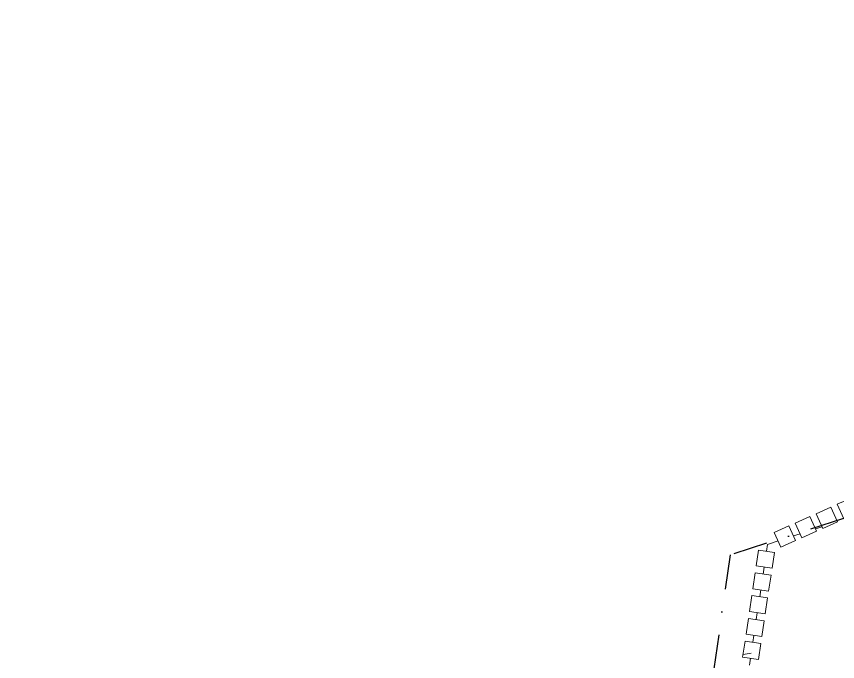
# Model space of a CAD drawing. Header units: millimetres. Extents: x -39027 to 364494, y -35256 to 94895.
# Drawn here: x 170328 to 172112, y 85801 to 87203 of the extents above; entities that cross this region are included whole.
import ezdxf

# ---------------------------------------------------------------- set-up
doc = ezdxf.new("R2010")
doc.units = ezdxf.units.MM
doc.header["$LTSCALE"] = 25
doc.linetypes.add('BG_Dash Dot 3mm', pattern=[7, 3, -2, 0, -2])
for name, color, linetype, lineweight in [('A-DETL-MBND', 4, 'Continuous', 13), ('A-GLAZ-CWMG', 3, 'Continuous', 5), ('C-PROP-LINE', 91, 'BG_Dash Dot 3mm', 25), ('C-TOPO', 251, 'Continuous', 9)]:
    doc.layers.add(name, color=color, linetype=linetype, lineweight=lineweight)

# ---------------------------------------------------------------- blocks, each defined once
blk = doc.blocks.new('Rectangular Mullion - 35mm Timber Batten_Black_-V96-PROPOSED FIRST FLOOR PLAN')
at = {"layer": 'A-DETL-MBND', "lineweight": 5}
for p, q in [((-17.5, -17.5), (-17.5, 17.5)), ((-17.5, 17.5), (17.5, 17.5)), ((17.5, 17.5), (17.5, -17.5)), ((17.5, -17.5), (-17.5, -17.5))]:
    blk.add_line(p, q, dxfattribs=at)
blk = doc.blocks.new('Rectangular Mullion - 35mm Timber Batten_Black_-V97-PROPOSED FIRST FLOOR PLAN')
at = {"layer": 'A-DETL-MBND', "lineweight": 5}
for p, q in [((-17.5, -17.5), (-17.5, 17.5)), ((-17.5, 17.5), (17.5, 17.5)), ((17.5, 17.5), (17.5, -17.5)), ((17.5, -17.5), (-17.5, -17.5))]:
    blk.add_line(p, q, dxfattribs=at)
blk = doc.blocks.new('Rectangular Mullion - 35mm Timber Batten_Black_-V98-PROPOSED FIRST FLOOR PLAN')
at = {"layer": 'A-DETL-MBND', "lineweight": 5}
for p, q in [((-17.5, -17.5), (-17.5, 17.5)), ((-17.5, 17.5), (17.5, 17.5)), ((17.5, 17.5), (17.5, -17.5)), ((17.5, -17.5), (-17.5, -17.5))]:
    blk.add_line(p, q, dxfattribs=at)
blk = doc.blocks.new('Rectangular Mullion - 35mm Timber Batten_Black_-V99-PROPOSED FIRST FLOOR PLAN')
at = {"layer": 'A-DETL-MBND', "lineweight": 5}
for p, q in [((-17.5, -17.5), (-17.5, 17.5)), ((-17.5, 17.5), (17.5, 17.5)), ((17.5, 17.5), (17.5, -17.5)), ((17.5, -17.5), (-17.5, -17.5))]:
    blk.add_line(p, q, dxfattribs=at)
blk = doc.blocks.new('Rectangular Mullion - 35mm Timber Batten_Black_-V100-PROPOSED FIRST FLOOR PLAN')
at = {"layer": 'A-DETL-MBND', "lineweight": 5}
for p, q in [((-17.5, -17.5), (-17.5, 17.5)), ((-17.5, 17.5), (17.5, 17.5)), ((17.5, 17.5), (17.5, -17.5)), ((17.5, -17.5), (-17.5, -17.5))]:
    blk.add_line(p, q, dxfattribs=at)
blk = doc.blocks.new('Rectangular Mullion - 35mm Timber Batten_Black_-V101-PROPOSED FIRST FLOOR PLAN')
at = {"layer": 'A-DETL-MBND', "lineweight": 5}
for p, q in [((-17.5, -17.5), (-17.5, 17.5)), ((-17.5, 17.5), (17.5, 17.5)), ((17.5, 17.5), (17.5, -17.5)), ((17.5, -17.5), (-17.5, -17.5))]:
    blk.add_line(p, q, dxfattribs=at)
blk = doc.blocks.new('Rectangular Mullion - 35mm Timber Batten_Black_-V102-PROPOSED FIRST FLOOR PLAN')
at = {"layer": 'A-DETL-MBND', "lineweight": 5}
h = blk.add_hatch(dxfattribs=at)
h.set_pattern_fill('FP_34', color=256, style=0, pattern_type=2)
h.set_pattern_definition([(266.341, (11777.47, -2163.78), (800.35515, 11193.5103), [122.343, -12111.92]), (250.267, (11769.67, -2285.88), (-1225.2348, -4005.8898), [155.42, -5025.186]), (216.577, (11717.2, -2432.2), (-148.824, -1005.04), [114.95, -1321.89]), (214.73, (11624.88, -2500.667), (-17106.23859, -11914.54547), [222.826, -22059.793]), (248.583, (11441.75, -2627.61), (3491.1898, 8692.14363), [135.55, -13419.58]), (261.577, (11392.3, -2753.8), (856.22, -1153.865), [254, -762]), (271.04, (11355.05, -3005.06), (73.0202, 5180.0897), [123.6, -6056.485]), (267.288, (11506.11, -2123.6), (536.2733, 9184.6278), [102.107, -10108.567]), (261.577, (11501.3, -2225.6), (856.22, -1153.865), [152.4, -863.6]), (233.276, (11478.96, -2376.35), (-7557.0411, -10244.7698), [150.01, -14851.05]), (209.452, (11389.26, -2496.59), (5708.1284, 3120.8601), [231.684, -11352.5]), (222.288, (11187.516, -2610.51), (-5821.9113, -5391.93566), [144.4, -14295.673]), (255.237, (11080.69, -2707.67), (-1978.6154, -7948.6926), [184.006, -9016.265]), (273.466, (11033.804, -2885.6), (-827.21403, 14523.36719), [197.272, -19529.88]), (268.287, (11194.55, -2077.47), (-215.68885, -9197.74285), [173.91, -17217.207]), (258.211, (11189.35, -2251.3), (-3269.28744, -15956.23887), [173.02, -17128.838]), (227.887, (11154, -2420.67), (1720.7606, 1483.329), [183.16, -3480.08]), (214.088, (11031.174, -2556.545), (-12473.64807, -8516.847), [165.393, -16373.89]), (246.646, (10894.2, -2649.24), (-4531.93803, -10660.90088), [157.726, -15614.836]), (261.577, (10831.7, -2794), (856.22, -1153.865), [121.92, -894.08]), (274.572, (10813.816, -2914.65), (822.55, -9330.87235), [135.55, -13419.58]), (261.577, (11902.2, -2500.6), (856.22, -1153.865), [3.35, -1012.65]), (38.425, (11730.605, -2619.03), (-16360.42564, -12919.60778), [222.826, -22059.793]), (55.012, (10900.13, -2331.73), (409.36, 1377.293), [90.874, -2180.97]), (73.447, (10952.24, -2257.28), (1622.5148, 5963.2973), [143.684, -7040.52]), (104.776, (10993.17, -2119.55), (-1523.992, 5254.7954), [77.377, -7660.25]), (235.012, (11730.6, -2619.03), (-409.36, -1377.293), [113.59, -2158.25]), (254.867, (11665.47, -2712.09), (2459.0755, 8865.54808), [173.91, -17217.207]), (271.702, (11620.07, -2879.973), (556.62879, -17530.04433), [288.98, -28609.032]), (271.882, (11888.03, -2180.15), (293.76446, -6173.1013), [113.59, -11245.633]), (246.053, (11891.76, -2293.685), (4751.5721, 10564.8403), [189.804, -18790.642]), (218.698, (11814.72, -2467.15), (14061.71877, 11196.61647), [194.107, -19216.546]), (226.882, (11663.23, -2588.51), (-8429.69166, -9096.5071), [160.644, -15903.726]), (252.115, (11553.43, -2705.77), (-1431.218, -4978.9835), [185.403, -5994.684]), (268.159, (11496.49, -2882.216), (597.50434, 17380.8511), [265.913, -26325.352]), (269.707, (11636.77, -2142.95), (175.2773, 6177.6004), [143.684, -7040.52]), (250.267, (11636.03, -2286.63), (-1225.2348, -4005.8898), [155.42, -5025.186]), (219.067, (11583.56, -2432.92), (11766.06627, 9470.3888), [165.393, -16373.89]), (216.577, (11455.15, -2537.16), (-148.824, -1005.04), [186.79, -1250.05]), (244.223, (11305.145, -2648.47), (6064.02478, 12417.52632), [170.313, -16860.95]), (264.944, (11231.08, -2801.83), (1494.8466, 16218.97755), [173.02, -17128.838]), (278.68, (11215.83, -2974.18), (1674.6184, -10474.3291), [138.19, -13680.903]), (270.323, (11385.51, -2105.744), (117.74155, -7183.2404), [133.633, -13229.76]), (246.646, (11386.26, -2239.376), (-4531.93803, -10660.90088), [157.726, -15614.836]), (229.572, (11323.74, -2384.18), (3923.1723, 4439.0789), [191.7, -9393.227]), (211.678, (11199.42, -2530.104), (14745.53978, 9051.14853), [252.37, -24984.547]), (245.632, (10984.65, -2662.64), (1854.5615, 3756.1887), [147.93, -7248.66]), (267.586, (10923.616, -2797.39), (-376.93372, -10203.71373), [194.107, -19216.546]), (284.776, (10915.44, -2991.32), (1523.992, -5254.7954), [77.377, -7660.25]), (271.04, (11084, -2061.1), (73.0202, 5180.0897), [123.6, -6056.485]), (251.569, (11086.237, -2184.68), (-3535.47554, -10795.0181), [175.39, -17363.49]), (224.172, (11030.787, -2351.07), (-11918.88537, -11645.47225), [217.433, -21525.916]), (232.523, (11879.87, -2651.4), (-4905.2344, -6560.1315), [104.603, -10355.757]), (250.793, (11816.23, -2734.415), (5485.98425, 15602.9421), [217.196, -21502.404]), (268.702, (11744.77, -2939.52), (288.7024, 7178.4022), [245.74, -7945.516])])
h.paths.add_polyline_path([(17.5, -17.5), (-17.5, -17.5), (-17.5, 17.5), (17.5, 17.5)], flags=0)
for p, q in [((-17.5, -17.5), (-17.5, 17.5)), ((-17.5, 17.5), (17.5, 17.5)), ((17.5, 17.5), (17.5, -17.5)), ((17.5, -17.5), (-17.5, -17.5))]:
    blk.add_line(p, q, dxfattribs=at)
blk = doc.blocks.new('Rectangular Mullion - 35mm Timber Batten_Black_-V103-PROPOSED FIRST FLOOR PLAN')
at = {"layer": 'A-DETL-MBND', "lineweight": 5}
for p, q in [((-17.5, -17.5), (-17.5, 17.5)), ((-17.5, 17.5), (17.5, 17.5)), ((17.5, 17.5), (17.5, -17.5)), ((17.5, -17.5), (-17.5, -17.5))]:
    blk.add_line(p, q, dxfattribs=at)
blk = doc.blocks.new('Rectangular Mullion - 35mm Timber Batten_Black_-V104-PROPOSED FIRST FLOOR PLAN')
at = {"layer": 'A-DETL-MBND', "lineweight": 5}
h = blk.add_hatch(dxfattribs=at)
h.set_pattern_fill('FP_35', color=256, style=0, pattern_type=2)
h.set_pattern_definition([(266.341, (11677.47, -2163.78), (800.35515, 11193.5103), [122.343, -12111.92]), (250.267, (11669.67, -2285.88), (-1225.2348, -4005.8898), [155.42, -5025.186]), (216.577, (11617.2, -2432.2), (-148.824, -1005.04), [114.95, -1321.89]), (214.73, (11524.88, -2500.667), (-17106.23859, -11914.54547), [222.826, -22059.793]), (248.583, (11341.75, -2627.61), (3491.1898, 8692.14363), [135.55, -13419.58]), (261.577, (11292.3, -2753.8), (856.22, -1153.865), [254, -762]), (271.04, (11255.05, -3005.06), (73.0202, 5180.0897), [123.6, -6056.485]), (267.288, (11406.11, -2123.6), (536.2733, 9184.6278), [102.107, -10108.567]), (261.577, (11401.3, -2225.6), (856.22, -1153.865), [152.4, -863.6]), (233.276, (11378.96, -2376.35), (-7557.0411, -10244.7698), [150.01, -14851.05]), (209.452, (11289.26, -2496.59), (5708.1284, 3120.8601), [231.684, -11352.5]), (222.288, (11087.516, -2610.51), (-5821.9113, -5391.93566), [144.4, -14295.673]), (255.237, (10980.69, -2707.67), (-1978.6154, -7948.6926), [184.006, -9016.265]), (273.466, (10933.804, -2885.6), (-827.21403, 14523.36719), [197.272, -19529.88]), (268.287, (11094.55, -2077.47), (-215.68885, -9197.74285), [173.91, -17217.207]), (258.211, (11089.35, -2251.3), (-3269.28744, -15956.23887), [173.02, -17128.838]), (227.887, (11054, -2420.67), (1720.7606, 1483.329), [183.16, -3480.08]), (214.088, (10931.174, -2556.545), (-12473.64807, -8516.847), [165.393, -16373.89]), (246.646, (10794.2, -2649.24), (-4531.93803, -10660.90088), [157.726, -15614.836]), (261.577, (10731.7, -2794), (856.22, -1153.865), [121.92, -894.08]), (274.572, (10713.816, -2914.65), (822.55, -9330.87235), [135.55, -13419.58]), (261.577, (11802.2, -2500.6), (856.22, -1153.865), [3.35, -1012.65]), (38.425, (11630.605, -2619.03), (-16360.42564, -12919.60778), [222.826, -22059.793]), (55.012, (10800.13, -2331.73), (409.36, 1377.293), [90.874, -2180.97]), (73.447, (10852.24, -2257.28), (1622.5148, 5963.2973), [143.684, -7040.52]), (104.776, (10893.17, -2119.55), (-1523.992, 5254.7954), [77.377, -7660.25]), (235.012, (11630.6, -2619.03), (-409.36, -1377.293), [113.59, -2158.25]), (254.867, (11565.47, -2712.09), (2459.0755, 8865.54808), [173.91, -17217.207]), (271.702, (11520.07, -2879.973), (556.62879, -17530.04433), [288.98, -28609.032]), (271.882, (11788.03, -2180.15), (293.76446, -6173.1013), [113.59, -11245.633]), (246.053, (11791.76, -2293.685), (4751.5721, 10564.8403), [189.804, -18790.642]), (218.698, (11714.72, -2467.15), (14061.71877, 11196.61647), [194.107, -19216.546]), (226.882, (11563.23, -2588.51), (-8429.69166, -9096.5071), [160.644, -15903.726]), (252.115, (11453.43, -2705.77), (-1431.218, -4978.9835), [185.403, -5994.684]), (268.159, (11396.49, -2882.216), (597.50434, 17380.8511), [265.913, -26325.352]), (269.707, (11536.77, -2142.95), (175.2773, 6177.6004), [143.684, -7040.52]), (250.267, (11536.03, -2286.63), (-1225.2348, -4005.8898), [155.42, -5025.186]), (219.067, (11483.56, -2432.92), (11766.06627, 9470.3888), [165.393, -16373.89]), (216.577, (11355.15, -2537.16), (-148.824, -1005.04), [186.79, -1250.05]), (244.223, (11205.145, -2648.47), (6064.02478, 12417.52632), [170.313, -16860.95]), (264.944, (11131.08, -2801.83), (1494.8466, 16218.97755), [173.02, -17128.838]), (278.68, (11115.83, -2974.18), (1674.6184, -10474.3291), [138.19, -13680.903]), (270.323, (11285.51, -2105.744), (117.74155, -7183.2404), [133.633, -13229.76]), (246.646, (11286.26, -2239.376), (-4531.93803, -10660.90088), [157.726, -15614.836]), (229.572, (11223.74, -2384.18), (3923.1723, 4439.0789), [191.7, -9393.227]), (211.678, (11099.42, -2530.104), (14745.53978, 9051.14853), [252.37, -24984.547]), (245.632, (10884.65, -2662.64), (1854.5615, 3756.1887), [147.93, -7248.66]), (267.586, (10823.616, -2797.39), (-376.93372, -10203.71373), [194.107, -19216.546]), (284.776, (10815.44, -2991.32), (1523.992, -5254.7954), [77.377, -7660.25]), (271.04, (10984, -2061.1), (73.0202, 5180.0897), [123.6, -6056.485]), (251.569, (10986.237, -2184.68), (-3535.47554, -10795.0181), [175.39, -17363.49]), (224.172, (10930.787, -2351.07), (-11918.88537, -11645.47225), [217.433, -21525.916]), (232.523, (11779.87, -2651.4), (-4905.2344, -6560.1315), [104.603, -10355.757]), (250.793, (11716.23, -2734.415), (5485.98425, 15602.9421), [217.196, -21502.404]), (268.702, (11644.77, -2939.52), (288.7024, 7178.4022), [245.74, -7945.516])])
h.paths.add_polyline_path([(17.5, -17.5), (-17.5, -17.5), (-17.5, 17.5), (17.5, 17.5)], flags=0)
for p, q in [((-17.5, -17.5), (-17.5, 17.5)), ((-17.5, 17.5), (17.5, 17.5)), ((17.5, 17.5), (17.5, -17.5)), ((17.5, -17.5), (-17.5, -17.5))]:
    blk.add_line(p, q, dxfattribs=at)
blk = doc.blocks.new('Family - ___-1009153-PROPOSED FIRST FLOOR PLAN')
at = {"layer": 'C-PROP-LINE'}
for p, q in [((2435.4, 13187.2), (-477, 12248.2)), ((-477, 12248.2), (-849, 9654.7))]:
    blk.add_line(p, q, dxfattribs=at)
blk.add_arc((14652.7, 63546.4), 51820, 244.73749, 256.36333, dxfattribs=at)
blk = doc.blocks.new('Family - ___-2269169-PROPOSED FIRST FLOOR PLAN')
at = {"layer": 'C-PROP-LINE'}
for p, q in [((2435.5, 13187.2), (-477, 12248.2)), ((-477, 12248.2), (-849, 9654.7))]:
    blk.add_line(p, q, dxfattribs=at)

msp = doc.modelspace()

# ---------------------------------------------------------------- linework, layer by layer
at = {"layer": 'C-TOPO'}
for p, q in [((172078.7, 86093.8), (172064.4, 86089.2)), ((172030.9, 86078.4), (172016.5, 86073.8)), ((171959.9, 86055.5), (171957.7, 86040.7)), ((171983, 86063), (171959.9, 86055.5)), ((171952.6, 86006.1), (171950.4, 85991.2)), ((171945.3, 85956.6), (171943.1, 85941.8)), ((171937.9, 85907.1), (171935.7, 85892.3)), ((171930.6, 85857.7), (171928.4, 85842.8)), ((171923.3, 85808.2), (171921.1, 85793.4))]:
    msp.add_line(p, q, dxfattribs=at)

# ---------------------------------------------------------------- block references
at = {"layer": 'A-GLAZ-CWMG', "lineweight": 5, "extrusion": (0, 0, -1)}
for name, p, rotation in [('Rectangular Mullion - 35mm Timber Batten_Black_-V96-PROPOSED FIRST FLOOR PLAN', (-172134.8, 86133.9), 335.8540604260133), ('Rectangular Mullion - 35mm Timber Batten_Black_-V97-PROPOSED FIRST FLOOR PLAN', (-172089.1, 86113.4), 335.8540604260133), ('Rectangular Mullion - 35mm Timber Batten_Black_-V98-PROPOSED FIRST FLOOR PLAN', (-172043.5, 86093), 335.8540604260133), ('Rectangular Mullion - 35mm Timber Batten_Black_-V99-PROPOSED FIRST FLOOR PLAN', (-171997.9, 86072.5), 335.8540604260133), ('Rectangular Mullion - 35mm Timber Batten_Black_-V100-PROPOSED FIRST FLOOR PLAN', (-171955.2, 86023.4), 278.4227823277286), ('Rectangular Mullion - 35mm Timber Batten_Black_-V101-PROPOSED FIRST FLOOR PLAN', (-171947.8, 85973.9), 278.4227823277286), ('Rectangular Mullion - 35mm Timber Batten_Black_-V102-PROPOSED FIRST FLOOR PLAN', (-171940.5, 85924.5), 278.4227823277286), ('Rectangular Mullion - 35mm Timber Batten_Black_-V103-PROPOSED FIRST FLOOR PLAN', (-171933.2, 85875), 278.4227823277286), ('Rectangular Mullion - 35mm Timber Batten_Black_-V104-PROPOSED FIRST FLOOR PLAN', (-171925.9, 85825.5), 278.4227823277286)]:
    msp.add_blockref(name, p, dxfattribs=dict(at, rotation=rotation))
at = {"layer": 'C-PROP-LINE'}
for name in ['Family - ___-1009153-PROPOSED FIRST FLOOR PLAN', 'Family - ___-2269169-PROPOSED FIRST FLOOR PLAN']:
    msp.add_blockref(name, (172355.8, 73784.3), dxfattribs=at)

doc.saveas('drawing.dxf')
